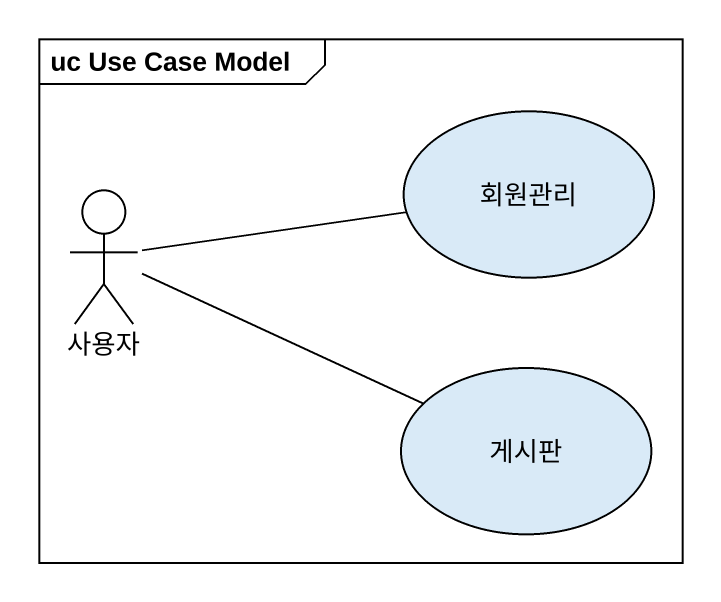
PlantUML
@startuml
mainframe uc Use Case Model
actor 사용자
usecase 회원관리
usecase 게시판
사용자 -right- 회원관리
사용자 -right- 게시판
@enduml
